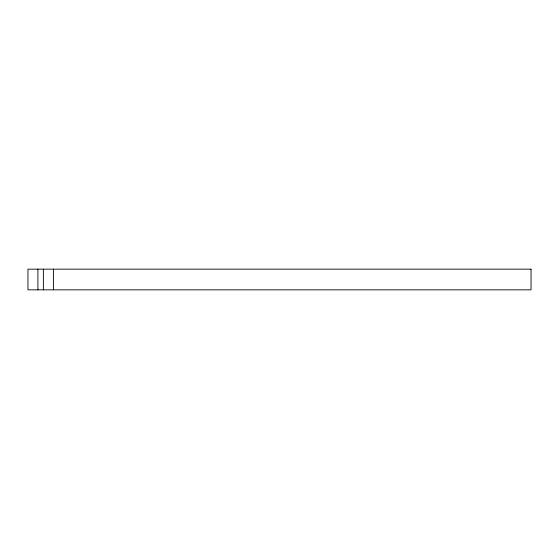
<?xml version="1.0" encoding="UTF-8"?>
<svg xmlns="http://www.w3.org/2000/svg" width="559" height="559" viewBox="0 0 559 559"><rect width="100%" height="100%" fill="white"/><g stroke="black" fill="none" stroke-linecap="round" stroke-linejoin="round"><path stroke-width="0.84" d="M53.405 269.159L53.405 289.841M43.378 269.159L43.378 289.841M37.921 269.159L37.921 289.841M531.05 269.159L27.95 269.159L27.95 289.841L531.05 289.841L531.05 269.159"/></g></svg>
